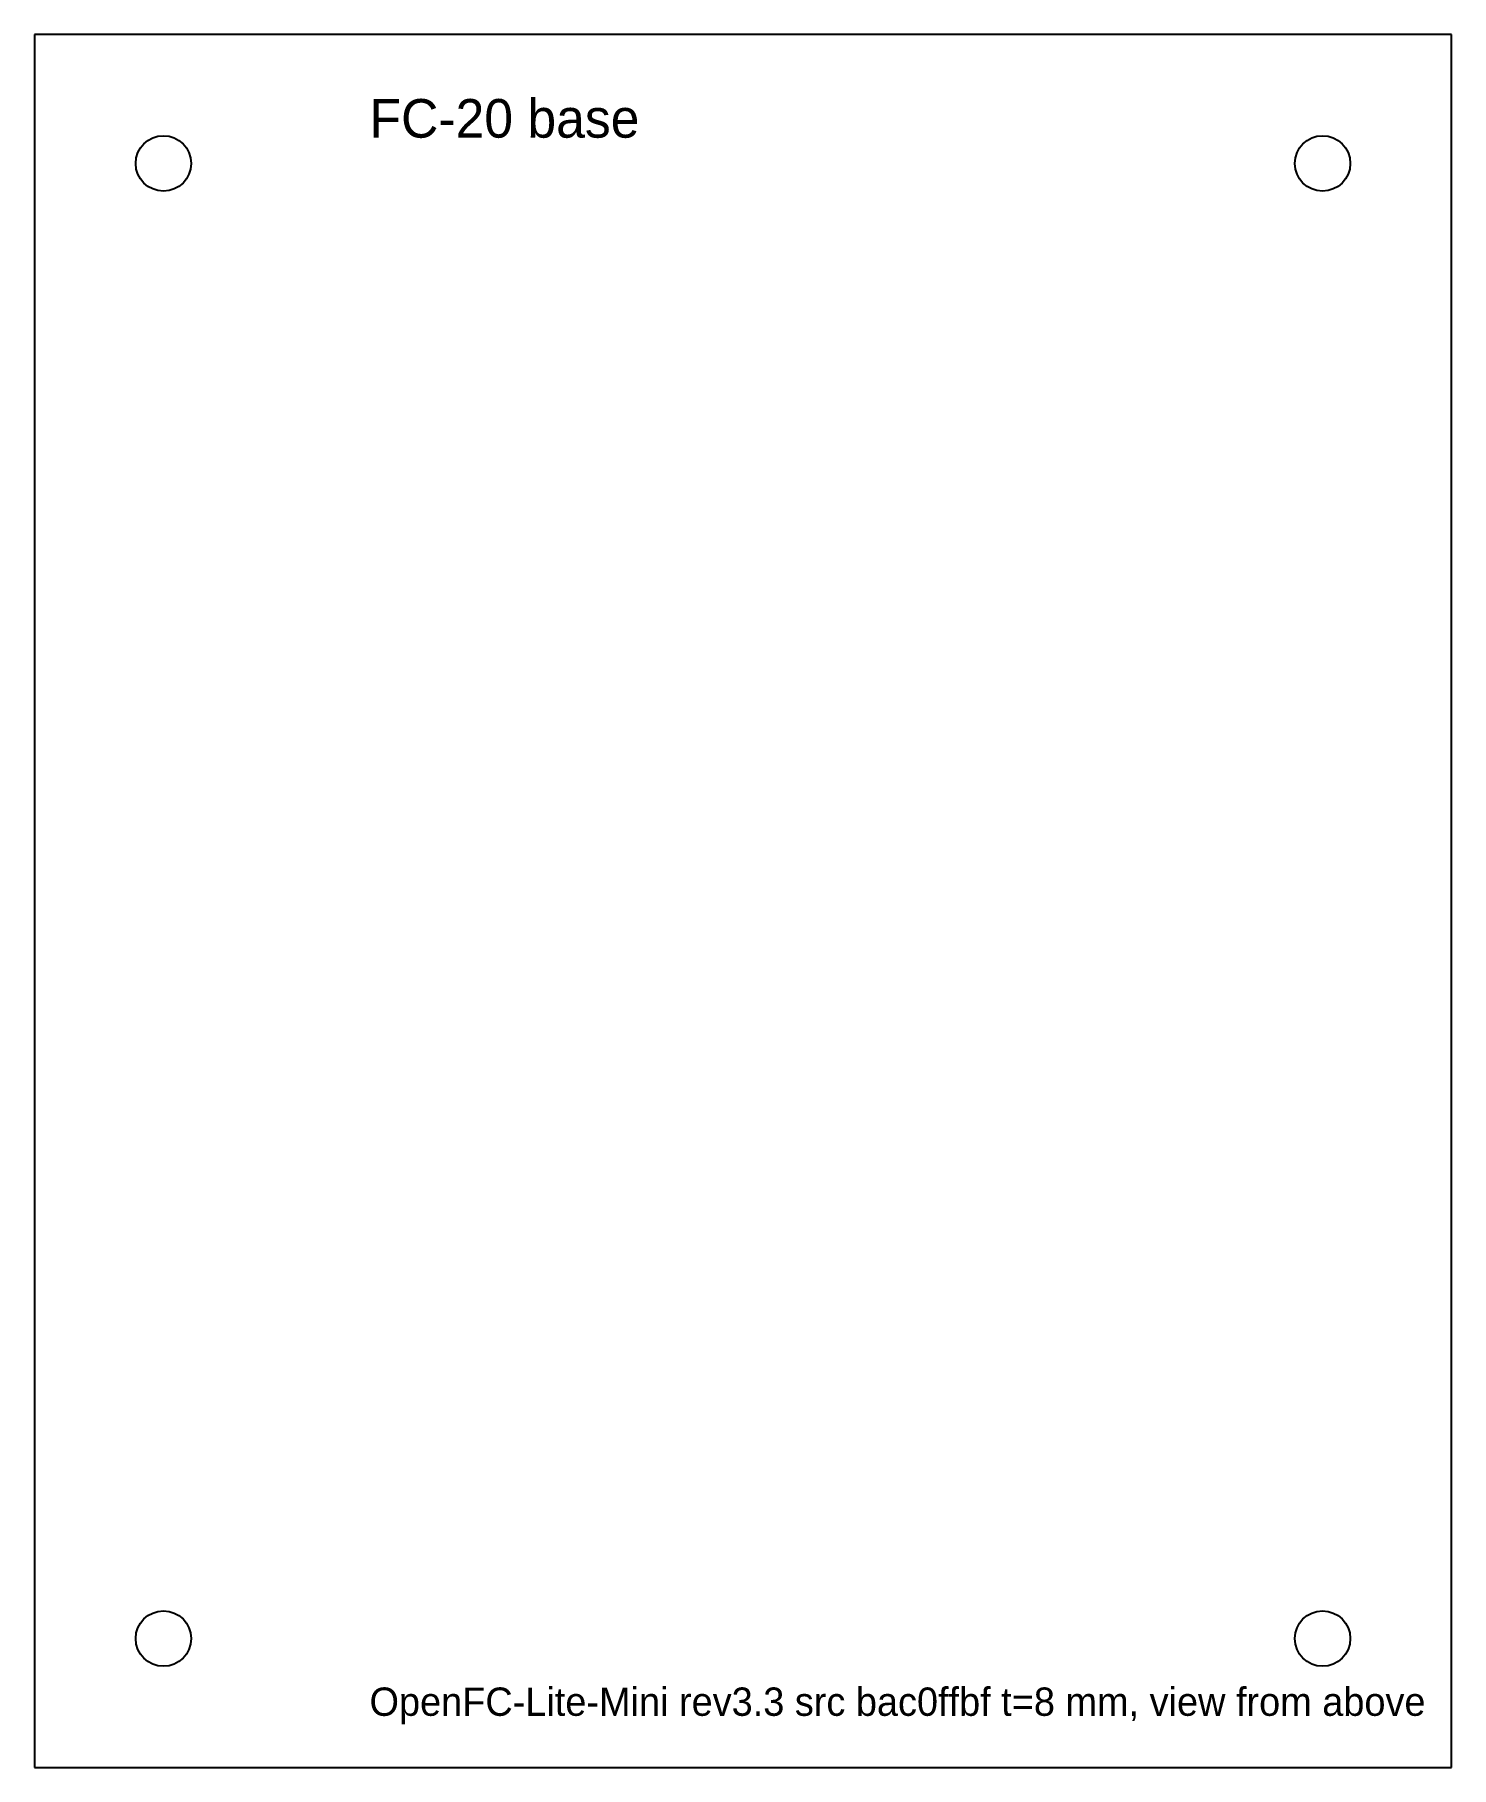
# Model space of a CAD drawing. Header units: millimetres. Extents: x -55 to 55, y -67 to 67.
import ezdxf

# ---------------------------------------------------------------- set-up
doc = ezdxf.new("R2010")
doc.units = ezdxf.units.MM

msp = doc.modelspace()

# ---------------------------------------------------------------- linework, layer by layer
at = {"layer": 'CUT'}
for p, q in [((55, 67.276), (-55, 67.276)), ((-55, 67.276), (-55, -67.276)), ((55, -67.276), (55, 67.276)), ((-55, -67.276), (55, -67.276))]:
    msp.add_line(p, q, dxfattribs=at)
for centre in [(-45, 57.276), (45, 57.276), (-45, -57.276), (45, -57.276)]:
    msp.add_circle(centre, 2.15, dxfattribs=at)

# ---------------------------------------------------------------- texts
at = {"layer": 'ENGRAVE'}
for s, height, p in [('FC-20 base', 3, (-29, 59.276)), ('OpenFC-Lite-Mini rev3.3 src bac0ffbf t=8 mm, view from above', 2.2, (-29, -63.276))]:
    msp.add_text(s, height=height, dxfattribs=at).set_placement(p)

doc.saveas('drawing.dxf')
